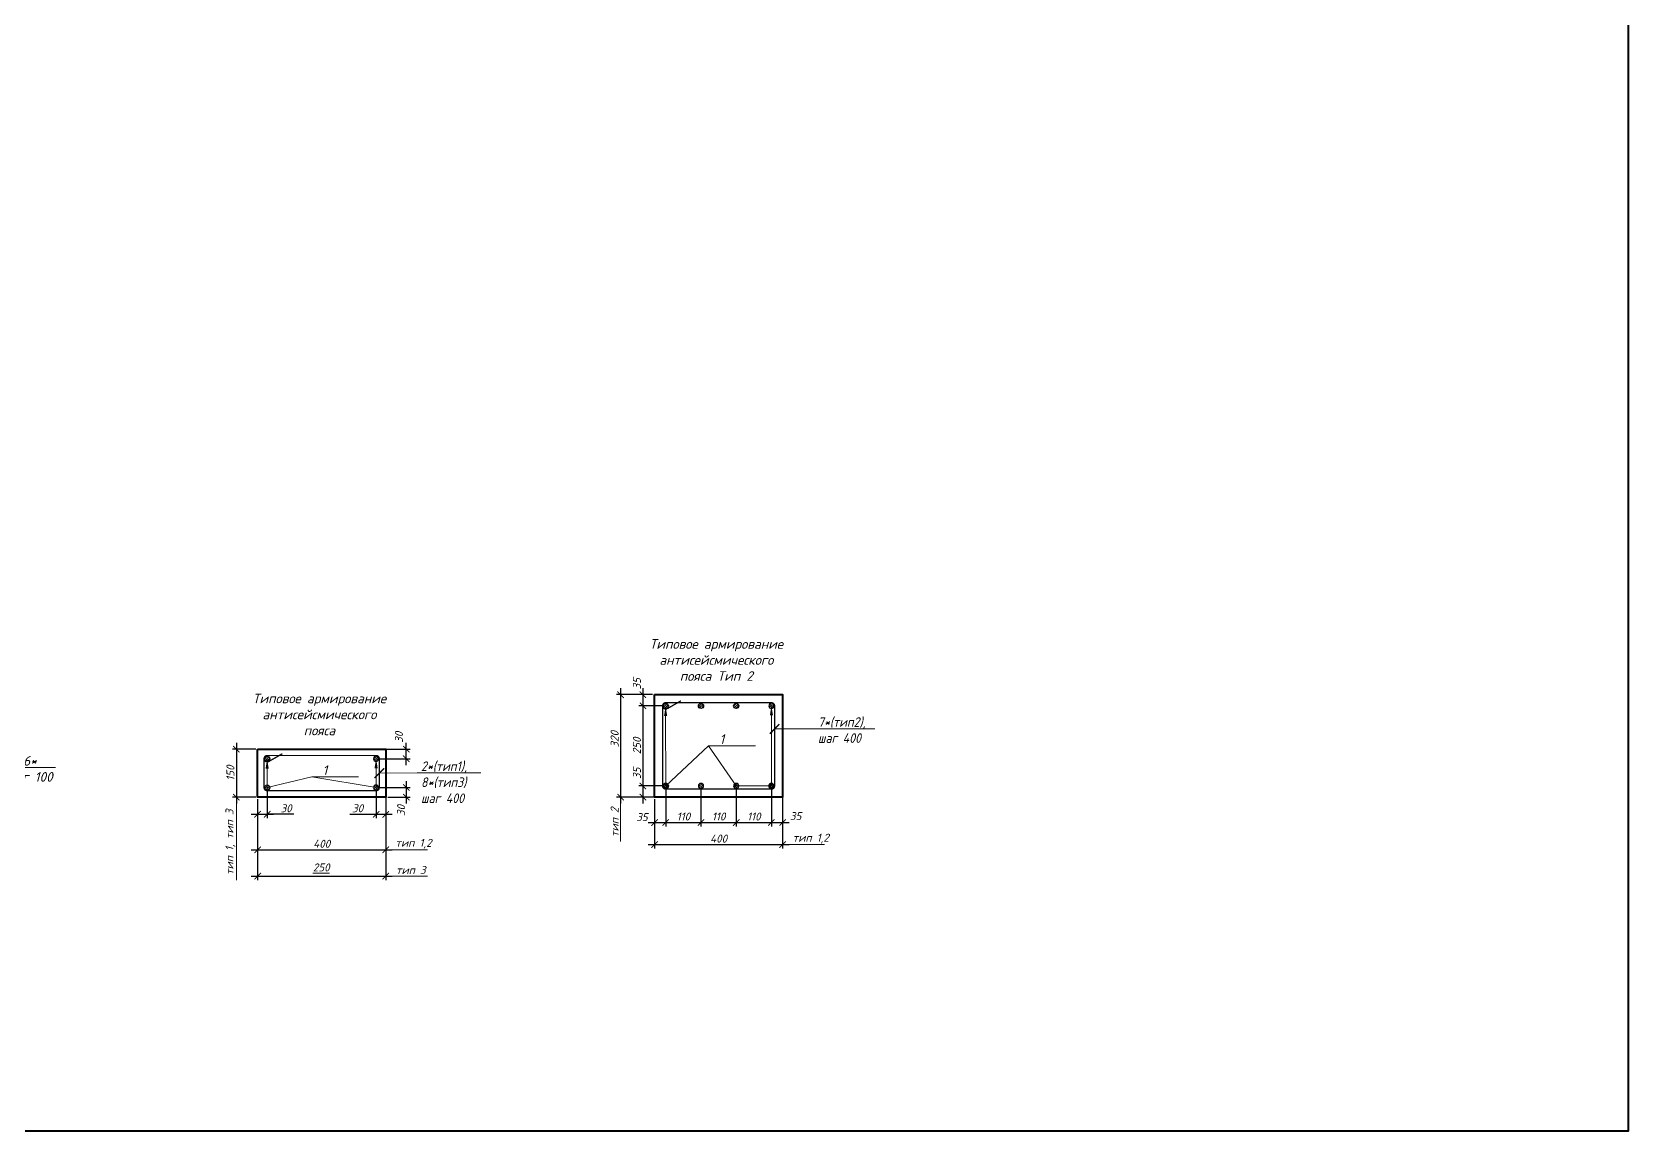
# Model space of a CAD drawing. Header units: millimetres. Extents: x -1807136 to 69844, y 23614 to 410608.
# Drawn here: x 19332 to 24318, y 37576 to 41008 of the extents above; entities that cross this region are included whole.
import ezdxf
from ezdxf import colors
from ezdxf.entities.mleader import LeaderData, LeaderLine
from ezdxf.math import Vec2, Vec3

# ---------------------------------------------------------------- set-up
doc = ezdxf.new("R2010")
doc.units = ezdxf.units.MM
doc.header["$PDMODE"] = 3
doc.layers.get('0').update_dxf_attribs({"lineweight": 5})
doc.layers.get('Defpoints').update_dxf_attribs({"lineweight": 0})
for name, color, linetype, lineweight in [('#Арматура', 152, 'Continuous', 30), ('#Бетон разрез', 22, 'Continuous', 40), ('#Выноски', 7, 'Continuous', 15), ('k_ Каркасы', 66, 'Continuous', 0), ('k_ Размеры', 7, 'Continuous', 15)]:
    doc.layers.add(name, color=color, linetype=linetype, lineweight=lineweight)
doc.styles.add('STEP PR', font='isocpeui.ttf')
doc.dimstyles.new('SPDS', dxfattribs={"dimscale": 10, "dimtxt": 2.5, "dimasz": 2, "dimexe": 1.25, "dimexo": 0.625, "dimtad": 1, "dimdec": 0, "dimrnd": 0.001, "dimtxsty": 'STEP PR', "dimblk": 'ARCHTICK', "dimcen": 2.5, "dimdle": 2, "dimclrd": 256, "dimclre": 256, "dimclrt": 7, "dimadec": 0, "dimazin": 2, "dimtfac": 0.75, "dimtdec": 0, "dimtmove": 1, "dimatfit": 3, "dimfxl": 1, "dimtolj": 1, "dimarcsym": 1})

# ---------------------------------------------------------------- blocks, each defined once
blk = doc.blocks.new('_ArchTick')
at = {"color": 0, "linetype": 'ByBlock', "const_width": 0.15}
blk.add_lwpolyline([(-0.5, -0.5), (0.5, 0.5)], dxfattribs=at)
blk = doc.blocks.new('*U7')
at = {"layer": '#Арматура', "lineweight": 0}
h = blk.add_hatch(dxfattribs=at)
h.set_pattern_fill('ANSI31', scale=1.6)
edge = h.paths.add_edge_path()
edge.add_arc((0, 8), 8, 0, 360)
blk.add_circle((0, 8), 8)
blk = doc.blocks.new('*D326')
at = {"layer": 'Defpoints', "color": 0, "transparency": 16777216}
for p in [(20407.5, 38768.6), (20501.8, 38768.6), (20407.5, 38738.6)]:
    blk.add_point(p, dxfattribs=at)
at = {"layer": 'k_ Размеры', "lineweight": -2, "transparency": 16777216}
for p, q in [((20413.8, 38768.6), (20514.3, 38768.6)), ((20501.8, 38718.6), (20501.8, 38788.6)), ((20413.8, 38738.6), (20514.3, 38738.6))]:
    blk.add_line(p, q, dxfattribs=at)
at = {"layer": 'k_ Размеры', "lineweight": -2, "transparency": 16777216, "xscale": 20, "yscale": 20, "zscale": 20}
for p, rotation in [((20501.8, 38768.6), 90), ((20501.8, 38738.6), 270)]:
    blk.add_blockref('_ArchTick', p, dxfattribs=dict(at, rotation=rotation))
at = {"layer": 'k_ Размеры', "color": 7, "transparency": 16777216, "insert": (20478.7, 38805.5), "char_height": 25, "attachment_point": 5, "rotation": 90, "style": 'STEP PR'}
blk.add_mtext('\\A1;30', dxfattribs=at)
blk = doc.blocks.new('*D327')
at = {"layer": 'Defpoints', "color": 0, "transparency": 16777216}
for p in [(20407.5, 38648.6), (20437.5, 38618.6), (20501.8, 38618.6)]:
    blk.add_point(p, dxfattribs=at)
at = {"layer": 'k_ Размеры', "lineweight": -2, "transparency": 16777216}
for p, q in [((20413.8, 38648.6), (20514.3, 38648.6)), ((20501.8, 38668.6), (20501.8, 38598.6)), ((20443.8, 38618.6), (20514.3, 38618.6))]:
    blk.add_line(p, q, dxfattribs=at)
at = {"layer": 'k_ Размеры', "lineweight": -2, "transparency": 16777216, "xscale": 20, "yscale": 20, "zscale": 20}
for p, rotation in [((20501.8, 38648.6), 90), ((20501.8, 38618.6), 270)]:
    blk.add_blockref('_ArchTick', p, dxfattribs=dict(at, rotation=rotation))
at = {"layer": 'k_ Размеры', "color": 7, "transparency": 16777216, "insert": (20485.4, 38576.8), "char_height": 25, "attachment_point": 5, "rotation": 90, "style": 'STEP PR'}
blk.add_mtext('\\A1;30', dxfattribs=at)
blk = doc.blocks.new('*D328')
at = {"layer": 'Defpoints', "color": 0, "transparency": 16777216}
for p in [(20067.5, 38648.6), (20037.5, 38618.6), (20067.5, 38565)]:
    blk.add_point(p, dxfattribs=at)
at = {"layer": 'k_ Размеры', "lineweight": -2, "transparency": 16777216}
for p, q in [((20067.5, 38642.3), (20067.5, 38552.5)), ((20037.5, 38612.3), (20037.5, 38552.5)), ((20017.5, 38565), (20087.5, 38565)), ((20150.2, 38565), (20067.5, 38565))]:
    blk.add_line(p, q, dxfattribs=at)
at = {"layer": 'k_ Размеры', "lineweight": -2, "transparency": 16777216, "xscale": 20, "yscale": 20, "zscale": 20, "rotation": 180}
blk.add_blockref('_ArchTick', (20037.5, 38565), dxfattribs=at)
at = {"layer": 'k_ Размеры', "lineweight": -2, "transparency": 16777216, "xscale": 20, "yscale": 20, "zscale": 20}
blk.add_blockref('_ArchTick', (20067.5, 38565), dxfattribs=at)
at = {"layer": 'k_ Размеры', "color": 7, "transparency": 16777216, "insert": (20126.4, 38583.8), "char_height": 25, "attachment_point": 5, "style": 'STEP PR'}
blk.add_mtext('\\A1;30', dxfattribs=at)
blk = doc.blocks.new('*D329')
at = {"layer": 'Defpoints', "color": 0, "transparency": 16777216}
for p in [(20407.5, 38648.6), (20437.5, 38648.6), (20437.5, 38565)]:
    blk.add_point(p, dxfattribs=at)
at = {"layer": 'k_ Размеры', "lineweight": -2, "transparency": 16777216}
for p, q in [((20407.5, 38642.3), (20407.5, 38552.5)), ((20437.5, 38642.3), (20437.5, 38552.5)), ((20325.9, 38565), (20407.5, 38565)), ((20387.5, 38565), (20457.5, 38565))]:
    blk.add_line(p, q, dxfattribs=at)
at = {"layer": 'k_ Размеры', "lineweight": -2, "transparency": 16777216, "xscale": 20, "yscale": 20, "zscale": 20, "rotation": 180}
blk.add_blockref('_ArchTick', (20407.5, 38565), dxfattribs=at)
at = {"layer": 'k_ Размеры', "lineweight": -2, "transparency": 16777216, "xscale": 20, "yscale": 20, "zscale": 20}
blk.add_blockref('_ArchTick', (20437.5, 38565), dxfattribs=at)
at = {"layer": 'k_ Размеры', "color": 7, "transparency": 16777216, "insert": (20349.7, 38583.8), "char_height": 25, "attachment_point": 5, "style": 'STEP PR'}
blk.add_mtext('\\A1;30', dxfattribs=at)
blk = doc.blocks.new('*D330')
at = {"layer": 'Defpoints', "color": 0, "transparency": 16777216}
for p in [(20037.5, 38618.6), (20437.5, 38618.6), (20437.5, 38454.3)]:
    blk.add_point(p, dxfattribs=at)
at = {"layer": 'k_ Размеры', "lineweight": -2, "transparency": 16777216}
for p, q in [((20037.5, 38612.3), (20037.5, 38441.8)), ((20437.5, 38612.3), (20437.5, 38441.8)), ((20017.5, 38454.3), (20457.5, 38454.3))]:
    blk.add_line(p, q, dxfattribs=at)
at = {"layer": 'k_ Размеры', "lineweight": -2, "transparency": 16777216, "xscale": 20, "yscale": 20, "zscale": 20, "rotation": 180}
blk.add_blockref('_ArchTick', (20037.5, 38454.3), dxfattribs=at)
at = {"layer": 'k_ Размеры', "lineweight": -2, "transparency": 16777216, "xscale": 20, "yscale": 20, "zscale": 20}
blk.add_blockref('_ArchTick', (20437.5, 38454.3), dxfattribs=at)
at = {"layer": 'k_ Размеры', "color": 7, "transparency": 16777216, "insert": (20237.5, 38473), "char_height": 25, "attachment_point": 5, "style": 'STEP PR'}
blk.add_mtext('\\A1;400', dxfattribs=at)
blk = doc.blocks.new('*D331')
at = {"layer": 'Defpoints', "color": 0, "transparency": 16777216}
for p in [(20037.5, 38768.6), (19971.1, 38618.6), (20037.5, 38618.6)]:
    blk.add_point(p, dxfattribs=at)
at = {"layer": 'k_ Размеры', "lineweight": -2, "transparency": 16777216}
for p, q in [((20031.3, 38768.6), (19958.6, 38768.6)), ((19971.1, 38788.6), (19971.1, 38598.6)), ((20031.3, 38618.6), (19958.6, 38618.6))]:
    blk.add_line(p, q, dxfattribs=at)
at = {"layer": 'k_ Размеры', "lineweight": -2, "transparency": 16777216, "xscale": 20, "yscale": 20, "zscale": 20}
for p, rotation in [((19971.1, 38768.6), 90), ((19971.1, 38618.6), 270)]:
    blk.add_blockref('_ArchTick', p, dxfattribs=dict(at, rotation=rotation))
at = {"layer": 'k_ Размеры', "color": 7, "transparency": 16777216, "insert": (19952.4, 38693.6), "char_height": 25, "attachment_point": 5, "rotation": 90, "style": 'STEP PR'}
blk.add_mtext('\\A1;150', dxfattribs=at)
blk = doc.blocks.new('*D332')
at = {"layer": 'Defpoints', "color": 0, "transparency": 16777216}
for p in [(20037.5, 38618.6), (20437.5, 38618.6), (20437.5, 38372.2)]:
    blk.add_point(p, dxfattribs=at)
at = {"layer": 'k_ Размеры', "lineweight": -2, "transparency": 16777216}
for p, q in [((20037.5, 38612.3), (20037.5, 38359.7)), ((20437.5, 38612.3), (20437.5, 38359.7)), ((20017.5, 38372.2), (20457.5, 38372.2))]:
    blk.add_line(p, q, dxfattribs=at)
at = {"layer": 'k_ Размеры', "lineweight": -2, "transparency": 16777216, "xscale": 20, "yscale": 20, "zscale": 20, "rotation": 180}
blk.add_blockref('_ArchTick', (20037.5, 38372.2), dxfattribs=at)
at = {"layer": 'k_ Размеры', "lineweight": -2, "transparency": 16777216, "xscale": 20, "yscale": 20, "zscale": 20}
blk.add_blockref('_ArchTick', (20437.5, 38372.2), dxfattribs=at)
at = {"layer": 'k_ Размеры', "color": 7, "transparency": 16777216, "insert": (20236.1, 38399.2), "char_height": 25, "attachment_point": 5, "style": 'STEP PR'}
blk.add_mtext('\\A1;\\L250', dxfattribs=at)
blk = doc.blocks.new('*D353')
at = {"layer": 'Defpoints', "color": 0, "lineweight": 40, "transparency": 16777216}
for p in [(21312.3, 38653.6), (21277.3, 38618.6), (21312.3, 38539.3)]:
    blk.add_point(p, dxfattribs=at)
at = {"layer": 'k_ Размеры', "lineweight": -2, "transparency": 16777216}
for p, q in [((21312.3, 38647.3), (21312.3, 38526.8)), ((21277.3, 38612.3), (21277.3, 38526.8)), ((21257.3, 38539.3), (21332.3, 38539.3))]:
    blk.add_line(p, q, dxfattribs=at)
at = {"layer": 'k_ Размеры', "lineweight": -2, "transparency": 16777216, "xscale": 20, "yscale": 20, "zscale": 20, "rotation": 180}
blk.add_blockref('_ArchTick', (21277.3, 38539.3), dxfattribs=at)
at = {"layer": 'k_ Размеры', "lineweight": -2, "transparency": 16777216, "xscale": 20, "yscale": 20, "zscale": 20}
blk.add_blockref('_ArchTick', (21312.3, 38539.3), dxfattribs=at)
at = {"layer": 'k_ Размеры', "color": 7, "transparency": 16777216, "insert": (21237.8, 38556.2), "char_height": 25, "attachment_point": 5, "style": 'STEP PR'}
blk.add_mtext('\\A1;35', dxfattribs=at)
blk = doc.blocks.new('*D354')
at = {"layer": 'Defpoints', "color": 0, "lineweight": 40, "transparency": 16777216}
for p in [(21642.3, 38653.6), (21677.3, 38682.6), (21677.3, 38539.3)]:
    blk.add_point(p, dxfattribs=at)
at = {"layer": 'k_ Размеры', "lineweight": -2, "transparency": 16777216}
for p, q in [((21642.3, 38647.3), (21642.3, 38526.8)), ((21677.3, 38676.3), (21677.3, 38526.8)), ((21622.3, 38539.3), (21697.3, 38539.3))]:
    blk.add_line(p, q, dxfattribs=at)
at = {"layer": 'k_ Размеры', "lineweight": -2, "transparency": 16777216, "xscale": 20, "yscale": 20, "zscale": 20, "rotation": 180}
blk.add_blockref('_ArchTick', (21642.3, 38539.3), dxfattribs=at)
at = {"layer": 'k_ Размеры', "lineweight": -2, "transparency": 16777216, "xscale": 20, "yscale": 20, "zscale": 20}
blk.add_blockref('_ArchTick', (21677.3, 38539.3), dxfattribs=at)
at = {"layer": 'k_ Размеры', "color": 7, "transparency": 16777216, "insert": (21717.8, 38559.3), "char_height": 25, "attachment_point": 5, "style": 'STEP PR'}
blk.add_mtext('\\A1;35', dxfattribs=at)
blk = doc.blocks.new('*D348')
at = {"layer": 'Defpoints', "color": 0, "lineweight": 40, "transparency": 16777216}
for p in [(21277.3, 38618.6), (21677.3, 38618.6), (21677.3, 38470.3)]:
    blk.add_point(p, dxfattribs=at)
at = {"layer": 'k_ Размеры', "lineweight": -2, "transparency": 16777216}
for p, q in [((21277.3, 38612.3), (21277.3, 38457.8)), ((21677.3, 38612.3), (21677.3, 38457.8)), ((21257.3, 38470.3), (21697.3, 38470.3))]:
    blk.add_line(p, q, dxfattribs=at)
at = {"layer": 'k_ Размеры', "lineweight": -2, "transparency": 16777216, "xscale": 20, "yscale": 20, "zscale": 20, "rotation": 180}
blk.add_blockref('_ArchTick', (21277.3, 38470.3), dxfattribs=at)
at = {"layer": 'k_ Размеры', "lineweight": -2, "transparency": 16777216, "xscale": 20, "yscale": 20, "zscale": 20}
blk.add_blockref('_ArchTick', (21677.3, 38470.3), dxfattribs=at)
at = {"layer": 'k_ Размеры', "color": 7, "transparency": 16777216, "insert": (21477.3, 38489.1), "char_height": 25, "attachment_point": 5, "style": 'STEP PR'}
blk.add_mtext('\\A1;400', dxfattribs=at)
blk = doc.blocks.new('*D350')
at = {"layer": 'Defpoints', "color": 0, "lineweight": 40, "transparency": 16777216}
for p in [(21277.3, 38938.6), (21171.2, 38618.6), (21277.3, 38618.6)]:
    blk.add_point(p, dxfattribs=at)
at = {"layer": 'k_ Размеры', "lineweight": -2, "transparency": 16777216}
for p, q in [((21171.2, 38958.6), (21171.2, 38598.6)), ((21271, 38938.6), (21158.7, 38938.6)), ((21271, 38618.6), (21158.7, 38618.6))]:
    blk.add_line(p, q, dxfattribs=at)
at = {"layer": 'k_ Размеры', "lineweight": -2, "transparency": 16777216, "xscale": 20, "yscale": 20, "zscale": 20}
for p, rotation in [((21171.2, 38938.6), 90), ((21171.2, 38618.6), 270)]:
    blk.add_blockref('_ArchTick', p, dxfattribs=dict(at, rotation=rotation))
at = {"layer": 'k_ Размеры', "color": 7, "transparency": 16777216, "insert": (21152.5, 38799.4), "char_height": 25, "attachment_point": 5, "rotation": 90, "style": 'STEP PR'}
blk.add_mtext('\\A1;320', dxfattribs=at)
blk = doc.blocks.new('*D361')
at = {"layer": 'Defpoints', "color": 0, "lineweight": 40, "transparency": 16777216}
for p in [(21312.3, 38653.6), (21422.3, 38653.6), (21422.3, 38539.3)]:
    blk.add_point(p, dxfattribs=at)
at = {"layer": 'k_ Размеры', "lineweight": -2, "transparency": 16777216}
for p, q in [((21312.3, 38647.3), (21312.3, 38526.8)), ((21422.3, 38647.3), (21422.3, 38526.8)), ((21292.3, 38539.3), (21442.3, 38539.3))]:
    blk.add_line(p, q, dxfattribs=at)
at = {"layer": 'k_ Размеры', "lineweight": -2, "transparency": 16777216, "xscale": 20, "yscale": 20, "zscale": 20, "rotation": 180}
blk.add_blockref('_ArchTick', (21312.3, 38539.3), dxfattribs=at)
at = {"layer": 'k_ Размеры', "lineweight": -2, "transparency": 16777216, "xscale": 20, "yscale": 20, "zscale": 20}
blk.add_blockref('_ArchTick', (21422.3, 38539.3), dxfattribs=at)
at = {"layer": 'k_ Размеры', "color": 7, "transparency": 16777216, "insert": (21367.3, 38558.1), "char_height": 25, "attachment_point": 5, "style": 'STEP PR'}
blk.add_mtext('\\A1;110', dxfattribs=at)
blk = doc.blocks.new('*D362')
at = {"layer": 'Defpoints', "color": 0, "lineweight": 40, "transparency": 16777216}
for p in [(21422.3, 38653.6), (21532.3, 38653.6), (21532.3, 38539.3)]:
    blk.add_point(p, dxfattribs=at)
at = {"layer": 'k_ Размеры', "lineweight": -2, "transparency": 16777216}
for p, q in [((21422.3, 38647.3), (21422.3, 38526.8)), ((21532.3, 38647.3), (21532.3, 38526.8)), ((21402.3, 38539.3), (21552.3, 38539.3))]:
    blk.add_line(p, q, dxfattribs=at)
at = {"layer": 'k_ Размеры', "lineweight": -2, "transparency": 16777216, "xscale": 20, "yscale": 20, "zscale": 20, "rotation": 180}
blk.add_blockref('_ArchTick', (21422.3, 38539.3), dxfattribs=at)
at = {"layer": 'k_ Размеры', "lineweight": -2, "transparency": 16777216, "xscale": 20, "yscale": 20, "zscale": 20}
blk.add_blockref('_ArchTick', (21532.3, 38539.3), dxfattribs=at)
at = {"layer": 'k_ Размеры', "color": 7, "transparency": 16777216, "insert": (21477.3, 38558.1), "char_height": 25, "attachment_point": 5, "style": 'STEP PR'}
blk.add_mtext('\\A1;110', dxfattribs=at)
blk = doc.blocks.new('*D363')
at = {"layer": 'Defpoints', "color": 0, "lineweight": 40, "transparency": 16777216}
for p in [(21532.3, 38653.6), (21642.3, 38653.6), (21642.3, 38539.3)]:
    blk.add_point(p, dxfattribs=at)
at = {"layer": 'k_ Размеры', "lineweight": -2, "transparency": 16777216}
for p, q in [((21532.3, 38647.3), (21532.3, 38526.8)), ((21642.3, 38647.3), (21642.3, 38526.8)), ((21512.3, 38539.3), (21662.3, 38539.3))]:
    blk.add_line(p, q, dxfattribs=at)
at = {"layer": 'k_ Размеры', "lineweight": -2, "transparency": 16777216, "xscale": 20, "yscale": 20, "zscale": 20, "rotation": 180}
blk.add_blockref('_ArchTick', (21532.3, 38539.3), dxfattribs=at)
at = {"layer": 'k_ Размеры', "lineweight": -2, "transparency": 16777216, "xscale": 20, "yscale": 20, "zscale": 20}
blk.add_blockref('_ArchTick', (21642.3, 38539.3), dxfattribs=at)
at = {"layer": 'k_ Размеры', "color": 7, "transparency": 16777216, "insert": (21587.3, 38558.1), "char_height": 25, "attachment_point": 5, "style": 'STEP PR'}
blk.add_mtext('\\A1;110', dxfattribs=at)
blk = doc.blocks.new('*D364')
at = {"layer": 'Defpoints', "color": 0, "lineweight": 40, "transparency": 16777216}
for p in [(21240.8, 38903.6), (21277.3, 38938.6), (21312.3, 38903.6)]:
    blk.add_point(p, dxfattribs=at)
at = {"layer": 'k_ Размеры', "lineweight": -2, "transparency": 16777216}
for p, q in [((21240.8, 38958.6), (21240.8, 38883.6)), ((21271, 38938.6), (21228.3, 38938.6)), ((21306, 38903.6), (21228.3, 38903.6))]:
    blk.add_line(p, q, dxfattribs=at)
at = {"layer": 'k_ Размеры', "lineweight": -2, "transparency": 16777216, "xscale": 20, "yscale": 20, "zscale": 20}
for p, rotation in [((21240.8, 38938.6), 90), ((21240.8, 38903.6), 270)]:
    blk.add_blockref('_ArchTick', p, dxfattribs=dict(at, rotation=rotation))
at = {"layer": 'k_ Размеры', "color": 7, "transparency": 16777216, "insert": (21222.1, 38972.8), "char_height": 25, "attachment_point": 5, "rotation": 90, "style": 'STEP PR'}
blk.add_mtext('\\A1;35', dxfattribs=at)
blk = doc.blocks.new('*D365')
at = {"layer": 'Defpoints', "color": 0, "transparency": 16777216}
for p in [(21312.3, 38903.6), (21240.8, 38653.6), (21312.3, 38653.6)]:
    blk.add_point(p, dxfattribs=at)
at = {"layer": 'k_ Размеры', "lineweight": -2, "transparency": 16777216}
for p, q in [((21306, 38903.6), (21228.3, 38903.6)), ((21240.8, 38923.6), (21240.8, 38633.6)), ((21306, 38653.6), (21228.3, 38653.6))]:
    blk.add_line(p, q, dxfattribs=at)
at = {"layer": 'k_ Размеры', "lineweight": -2, "transparency": 16777216, "xscale": 20, "yscale": 20, "zscale": 20}
for p, rotation in [((21240.8, 38903.6), 90), ((21240.8, 38653.6), 270)]:
    blk.add_blockref('_ArchTick', p, dxfattribs=dict(at, rotation=rotation))
at = {"layer": 'k_ Размеры', "color": 7, "transparency": 16777216, "insert": (21222.1, 38778.6), "char_height": 25, "attachment_point": 5, "rotation": 90, "style": 'STEP PR'}
blk.add_mtext('\\A1;250', dxfattribs=at)
blk = doc.blocks.new('*D366')
at = {"layer": 'Defpoints', "color": 0, "lineweight": 40, "transparency": 16777216}
for p in [(21312.3, 38653.6), (21240.8, 38618.6), (21312.3, 38618.6)]:
    blk.add_point(p, dxfattribs=at)
at = {"layer": 'k_ Размеры', "lineweight": -2, "transparency": 16777216}
for p, q in [((21306, 38653.6), (21228.3, 38653.6)), ((21240.8, 38673.6), (21240.8, 38598.6)), ((21306, 38618.6), (21228.3, 38618.6))]:
    blk.add_line(p, q, dxfattribs=at)
at = {"layer": 'k_ Размеры', "lineweight": -2, "transparency": 16777216, "xscale": 20, "yscale": 20, "zscale": 20}
for p, rotation in [((21240.8, 38653.6), 90), ((21240.8, 38618.6), 270)]:
    blk.add_blockref('_ArchTick', p, dxfattribs=dict(at, rotation=rotation))
at = {"layer": 'k_ Размеры', "color": 7, "transparency": 16777216, "insert": (21222.1, 38692.9), "char_height": 25, "attachment_point": 5, "rotation": 90, "style": 'STEP PR'}
blk.add_mtext('\\A1;35', dxfattribs=at)

msp = doc.modelspace()

# ---------------------------------------------------------------- linework, layer by layer
at = {"layer": '#Бетон разрез'}
for points in [[(21277.3, 38938.6), (21677.3, 38938.6), (21677.3, 38618.6), (21277.3, 38618.6)], [(20037.5, 38768.6), (20437.5, 38768.6), (20437.5, 38618.6), (20037.5, 38618.6)]]:
    msp.add_lwpolyline(points, close=True, dxfattribs=at)
at = {"color": 3, "lineweight": 40}
msp.add_lwpolyline([(13722.6, 44882.4), (24318.1, 44882.4), (24318.1, 37576), (13722.6, 37576)], close=True, dxfattribs=at)
at = {"layer": 'k_ Каркасы', "const_width": 4}
for points in [[(21302.3, 38903.6), (21302.3, 38653.6, 0.414214), (21312.3, 38643.6), (21642.3, 38643.6, 0.414214), (21652.3, 38653.6), (21652.3, 38903.6, 0.414214), (21642.3, 38913.6), (21312.3, 38913.6, 0.414214), (21302.3, 38903.6, 0.414214), (21312.3, 38893.6, 0.098491), (21316.1, 38894.3), (21359.4, 38919.3)], [(20057.5, 38738.6), (20057.5, 38648.6, 0.414214), (20067.5, 38638.6), (20407.5, 38638.6, 0.414214), (20417.5, 38648.6), (20417.5, 38738.6, 0.414214), (20407.5, 38748.6), (20067.5, 38748.6, 0.414214), (20057.5, 38738.6, 0.414214), (20067.5, 38728.6, 0.098491), (20071.3, 38729.3), (20114.6, 38754.3)]]:
    msp.add_lwpolyline(points, format="xyb", dxfattribs=at)
at = {"layer": 'k_ Размеры'}
for p, q in [((19971.1, 38359.7), (19971.1, 38598.6)), ((21171.2, 38480), (21171.2, 38599.4)), ((20457.5, 38454.3), (20567.5, 38454.3)), ((21698.4, 38470.3), (21808.4, 38470.3)), ((20457.5, 38372.2), (20567.5, 38372.2))]:
    msp.add_line(p, q, dxfattribs=at)

# ---------------------------------------------------------------- block references
at = {"layer": '#Арматура'}
for p in [(21312.3, 38895.6), (21422.3, 38895.6), (21532.3, 38895.6), (20067.5, 38730.6), (20067.5, 38640.6), (21312.3, 38645.6)]:
    msp.add_blockref('*U7', p, dxfattribs=at)
at = {"layer": '#Арматура', "xscale": -1}
for p in [(21642.3, 38895.6), (20407.5, 38730.6), (20407.5, 38640.6), (21642.3, 38645.6)]:
    msp.add_blockref('*U7', p, dxfattribs=at)
at = {"layer": '#Арматура', "xscale": -1, "rotation": 180}
for p in [(21312.3, 38661.6), (21422.3, 38661.6), (21532.3, 38661.6)]:
    msp.add_blockref('*U7', p, dxfattribs=at)
at = {"layer": '#Арматура', "rotation": 180}
msp.add_blockref('*U7', (21642.3, 38661.6), dxfattribs=at)

# ---------------------------------------------------------------- texts
at = {"layer": 'k_ Размеры', "color": 7, "char_height": 25, "attachment_point": 5, "rotation": 90, "style": 'STEP PR'}
for s, insert in [('\\A1; тип 2', (21152.5, 38532.2)), ('\\A1;тип 1, тип 3', (19952.4, 38477.8))]:
    msp.add_mtext(s, dxfattribs=dict(at, insert=insert))
at = {"layer": 'k_ Размеры', "color": 7, "char_height": 25, "attachment_point": 5, "style": 'STEP PR'}
for s, insert in [('\\A1;тип 1,2', (21765.2, 38489.1)), ('\\A1;тип 1,2', (20524.3, 38473)), ('\\A1;тип 3', (20515.8, 38390.9))]:
    msp.add_mtext(s, dxfattribs=dict(at, insert=insert))

# ---------------------------------------------------------------- dimensions: what is measured, and where the dimension line sits
at = {"layer": 'k_ Размеры'}
dim = msp.add_linear_dim(base=(21240.8, 38653.6), p1=(21312.3, 38903.6), p2=(21312.3, 38653.6), angle=90, dimstyle='SPDS', dxfattribs=at)
dim.commit()
dim.dimension.update_dxf_attribs({"geometry": '*D365', "text_midpoint": (21222.1, 38778.6)})
for base, p1, p2, picture, middle in [((21240.8, 38618.6), (21312.3, 38653.6), (21312.3, 38618.6), '*D366', (21240.8, 38692.9)), ((20501.8, 38618.6), (20407.5, 38648.6), (20437.5, 38618.6), '*D327', (20504.2, 38576.8))]:
    dim = msp.add_linear_dim(base=base, p1=p1, p2=p2, angle=90, dimstyle='SPDS', dxfattribs=at)
    dim.commit()
    dim.dimension.update_dxf_attribs({"geometry": picture, "text_midpoint": middle, "dimtype": 160})
for base, p1, p2, picture, middle in [((20067.5, 38565), (20037.5, 38618.6), (20067.5, 38648.6), '*D328', (20126.4, 38563.2)), ((20437.5, 38565), (20407.5, 38648.6), (20437.5, 38648.6), '*D329', (20349.7, 38566.3)), ((21312.3, 38539.3), (21277.3, 38618.6), (21312.3, 38653.6), '*D353', (21237.8, 38537.5)), ((21677.3, 38539.3), (21642.3, 38653.6), (21677.3, 38682.6), '*D354', (21717.8, 38540.6))]:
    dim = msp.add_linear_dim(base=base, p1=p1, p2=p2, dimstyle='SPDS', dxfattribs=at)
    dim.commit()
    dim.dimension.update_dxf_attribs({"geometry": picture, "text_midpoint": middle, "dimtype": 160})
for base, p1, p2, picture, middle in [((21422.3, 38539.3), (21312.3, 38653.6), (21422.3, 38653.6), '*D361', (21367.3, 38558.1)), ((21532.3, 38539.3), (21422.3, 38653.6), (21532.3, 38653.6), '*D362', (21477.3, 38558.1)), ((21642.3, 38539.3), (21532.3, 38653.6), (21642.3, 38653.6), '*D363', (21587.3, 38558.1)), ((20437.5, 38454.3), (20037.5, 38618.6), (20437.5, 38618.6), '*D330', (20237.5, 38473)), ((21677.3, 38470.3), (21277.3, 38618.6), (21677.3, 38618.6), '*D348', (21477.3, 38489.1))]:
    dim = msp.add_linear_dim(base=base, p1=p1, p2=p2, dimstyle='SPDS', dxfattribs=at)
    dim.commit()
    dim.dimension.update_dxf_attribs({"geometry": picture, "text_midpoint": middle})
dim = msp.add_linear_dim(base=(20437.5, 38372.2), p1=(20037.5, 38618.6), p2=(20437.5, 38618.6), text='%%U250', dimstyle='SPDS', dxfattribs=at)
dim.commit()
dim.dimension.update_dxf_attribs({"geometry": '*D332', "text_midpoint": (20236.1, 38378), "dimtype": 160})

# ---------------------------------------------------------------- leaders
at = {"layer": '#Выноски'}
ml = msp.add_multileader_mtext('Standard', dxfattribs=at)
ml.set_content('\\A1; 1           ', color=256, style='STEP PR')
ml.set_leader_properties(color=256, linetype='ByLayer', lineweight=-1)
ml.build(insert=Vec2(0, 0))
ml.multileader.update_dxf_attribs({"text_left_attachment_type": 6, "text_right_attachment_type": 6, "dogleg_length": 0, "arrow_head_size": 30, "scale": 0.1})
ctx = ml.context
ctx.base_point, ctx.scale, ctx.char_height, ctx.arrow_head_size, ctx.landing_gap_size, ctx.plane_origin = Vec3(21446.1, 38778.7), 0.1, 30, 30, 12.5, Vec3(24429.6, 37513.1)
ctx.left_attachment, ctx.right_attachment, ctx.text_align_type = 6, 6, 1
notes = []
notes.append((ctx, [(0, (1, 1, 0), (21446.1, 38778.7), (1, 0), 0, [(4, [(21642.3, 38903.6), (21642.3, 38653.6), (21532.3, 38653.6)], 0, []), (2, [(21311.8, 38902.3), (21312.3, 38653.6)], 0, [])])]))
ctx.mtext.insert, ctx.mtext.rotation, ctx.mtext.alignment, ctx.mtext.flow_direction = Vec3(21477.9, 38814.7), 6.283185, 2, 5
ml = msp.add_multileader_mtext('Standard', dxfattribs=at)
ml.set_content('\\A1;{\\W0.9;7*(тип2),\\Pшаг 400}', color=256, style='STEP PR')
ml.set_leader_properties(color=256, linetype='ByLayer', lineweight=-1)
ml.set_arrow_properties(name='ARCHTICK')
ml.build(insert=Vec2(0, 0))
ml.multileader.update_dxf_attribs({"text_left_attachment_type": 6, "text_right_attachment_type": 6, "dogleg_length": 0, "arrow_head_size": 30, "scale": 0.1})
ctx = ml.context
ctx.base_point, ctx.scale, ctx.char_height, ctx.arrow_head_size, ctx.landing_gap_size, ctx.plane_origin = Vec3(21775.2, 38832.1), 0.1, 30, 30, 12.5, Vec3(22546.6, 37746.7)
ctx.left_attachment, ctx.right_attachment = 6, 6
notes.append((ctx, [(0, (1, 1, 0), (21775.2, 38832.1), (1, 0), 0, [(1, [(21652.3, 38831.4)], 0, [])])]))
ctx.mtext.insert, ctx.mtext.rotation, ctx.mtext.flow_direction = Vec3(21787.7, 38868.1), 6.283185, 5
ml = msp.add_multileader_mtext('Standard', dxfattribs=at)
ml.set_content('\\A1;6*\\Pшаг 100', color=256, style='STEP PR')
ml.set_leader_properties(color=256, linetype='ByLayer', lineweight=-1)
ml.set_arrow_properties(name='ARCHTICK')
ml.build(insert=Vec2(0, 0))
ml.multileader.update_dxf_attribs({"text_left_attachment_type": 6, "text_right_attachment_type": 6, "dogleg_length": 0, "arrow_head_size": 30, "scale": 0.1})
ctx = ml.context
ctx.base_point, ctx.scale, ctx.char_height, ctx.arrow_head_size, ctx.landing_gap_size, ctx.plane_origin = Vec3(19238.8, 38710.9), 0.1, 30, 30, 12.5, Vec3(20059.7, 37795.6)
ctx.left_attachment, ctx.right_attachment, ctx.text_align_type = 6, 6, 1
notes.append((ctx, [(0, (1, 1, 0), (19238.8, 38710.9), (1, 0), 0, [(1, [(19170.4, 38710.3)], 0, [])])]))
ctx.mtext.insert, ctx.mtext.rotation, ctx.mtext.alignment, ctx.mtext.flow_direction = Vec3(19326.2, 38746.9), 6.283185, 2, 5
ml = msp.add_multileader_mtext('Standard', dxfattribs=at)
ml.set_content('\\A1; 1           ', color=256, style='STEP PR')
ml.set_leader_properties(color=256, linetype='ByLayer', lineweight=-1)
ml.build(insert=Vec2(0, 0))
ml.multileader.update_dxf_attribs({"text_left_attachment_type": 6, "text_right_attachment_type": 6, "dogleg_length": 0, "arrow_head_size": 30, "scale": 0.1})
ctx = ml.context
ctx.base_point, ctx.scale, ctx.char_height, ctx.arrow_head_size, ctx.landing_gap_size, ctx.plane_origin = Vec3(20206.3, 38681.8), 0.1, 30, 30, 12.5, Vec3(23189.8, 37513.1)
ctx.left_attachment, ctx.right_attachment, ctx.text_align_type = 6, 6, 1
notes.append((ctx, [(0, (1, 1, 0), (20206.3, 38681.8), (1, 0), 0, [(3, [(20407.5, 38738.6), (20407.5, 38648.6)], 0, []), (2, [(20067, 38737.3), (20067.5, 38648.6)], 0, [])])]))
ctx.mtext.insert, ctx.mtext.rotation, ctx.mtext.alignment, ctx.mtext.flow_direction = Vec3(20238.1, 38717.8), 6.283185, 2, 5
ml = msp.add_multileader_mtext('Standard', dxfattribs=at)
ml.set_content('\\A1;{\\W0.9;2*(тип1), \\P8*(тип3)\\Pшаг 400}', color=256, style='STEP PR')
ml.set_leader_properties(color=256, linetype='ByLayer', lineweight=-1)
ml.set_arrow_properties(name='ARCHTICK')
ml.build(insert=Vec2(0, 0))
ml.multileader.update_dxf_attribs({"text_left_attachment_type": 6, "text_right_attachment_type": 6, "dogleg_length": 0, "arrow_head_size": 30, "scale": 0.1})
ctx = ml.context
ctx.base_point, ctx.scale, ctx.char_height, ctx.arrow_head_size, ctx.landing_gap_size, ctx.plane_origin = Vec3(20535.4, 38694.2), 0.1, 30, 30, 12.5, Vec3(21306.8, 37778.9)
ctx.left_attachment, ctx.right_attachment = 6, 6
notes.append((ctx, [(0, (1, 1, 0), (20535.4, 38694.2), (1, 0), 0, [(1, [(20417.5, 38693.6)], 0, [])])]))
ctx.mtext.insert, ctx.mtext.rotation, ctx.mtext.flow_direction = Vec3(20547.9, 38730.2), 6.283185, 5
for ctx, leaders in notes:
    for number, flags, end, landing, length, lines in leaders:
        leader = LeaderData()
        leader.index, (leader.has_last_leader_line, leader.has_dogleg_vector, leader.attachment_direction) = number, flags
        leader.last_leader_point, leader.dogleg_vector, leader.dogleg_length = Vec3(end), Vec3(landing), length
        for number, points, colour, breaks in lines:
            line = LeaderLine()
            line.index, line.vertices, line.color, line.breaks = number, Vec3.list(points), colors.encode_raw_color(colour), breaks
            leader.lines.append(line)
        ctx.leaders.append(leader)

# ---------------------------------------------------------------- next in the draw order: texts
at = {"layer": '#Выноски', "char_height": 30, "width": 451.659, "attachment_point": 2, "style": 'STEP PR', "bg_fill": 2}
for s, insert in [('Типовое армирование антисейсмического пояса Тип 2', (21470.2, 39111.8)), ('Типовое армирование антисейсмического пояса', (20230.4, 38941.8))]:
    msp.add_mtext(s, dxfattribs=dict(at, insert=insert))

# ---------------------------------------------------------------- next in the draw order: dimensions: what is measured, and where the dimension line sits
at = {"layer": 'k_ Размеры'}
for base, p1, p2, picture, middle in [((21240.8, 38903.6), (21277.3, 38938.6), (21312.3, 38903.6), '*D364', (21240.8, 38972.8)), ((21171.2, 38618.6), (21277.3, 38938.6), (21277.3, 38618.6), '*D350', (21171.2, 38799.4)), ((20501.8, 38768.6), (20407.5, 38738.6), (20407.5, 38768.6), '*D326', (20497.4, 38805.5))]:
    dim = msp.add_linear_dim(base=base, p1=p1, p2=p2, angle=90, dimstyle='SPDS', dxfattribs=at)
    dim.commit()
    dim.dimension.update_dxf_attribs({"geometry": picture, "text_midpoint": middle, "dimtype": 160})
dim = msp.add_linear_dim(base=(19971.1, 38618.6), p1=(20037.5, 38768.6), p2=(20037.5, 38618.6), angle=90, dimstyle='SPDS', dxfattribs=at)
dim.commit()
dim.dimension.update_dxf_attribs({"geometry": '*D331', "text_midpoint": (19952.4, 38693.6)})

doc.saveas('drawing.dxf')
